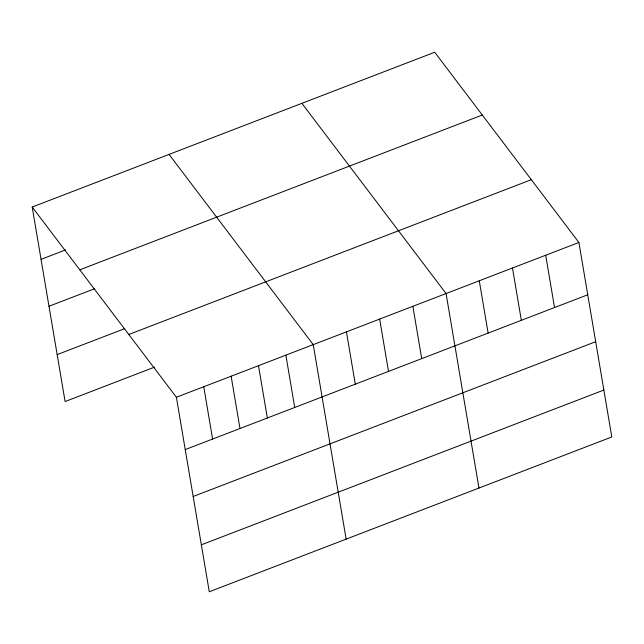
<?xml version="1.0" encoding="UTF-8"?>
<svg xmlns="http://www.w3.org/2000/svg" width="644" height="644" viewBox="0 0 644 644"><rect width="100%" height="100%" fill="white"/><g stroke="black" fill="none" stroke-linecap="round" stroke-linejoin="round"><path stroke-width="0.97" d="M32.2 207.038L434.716 52.245L578.9 242.466L611.8 436.962L209.284 591.756L176.384 397.259L32.2 207.038L65.1 401.534L154.512 367.152M41.047 259.347L65.68 249.88M79.784 269.812L482.3 115.018M48.984 306.27L94.604 288.729M57.163 354.611L124.678 328.649M128.808 334.486L531.324 179.692M176.384 397.259L578.9 242.466M185.231 449.568L587.755 294.775M193.168 496.492L595.684 341.698M201.347 544.832L603.863 390.039M301.883 103.33L446.075 293.543L478.967 488.047M169.058 154.407L313.242 344.629L346.142 539.125M545.693 255.233L554.54 307.55M512.487 268.009L521.334 320.318M479.281 280.776L488.128 333.085M412.868 306.319L421.715 358.627M379.654 319.086L388.509 371.403M346.448 331.861L355.295 384.17M285.872 355.15L294.719 407.467M258.502 365.679L267.349 417.988M231.132 376.209L239.979 428.518M203.754 386.73L212.609 439.047"/></g></svg>
